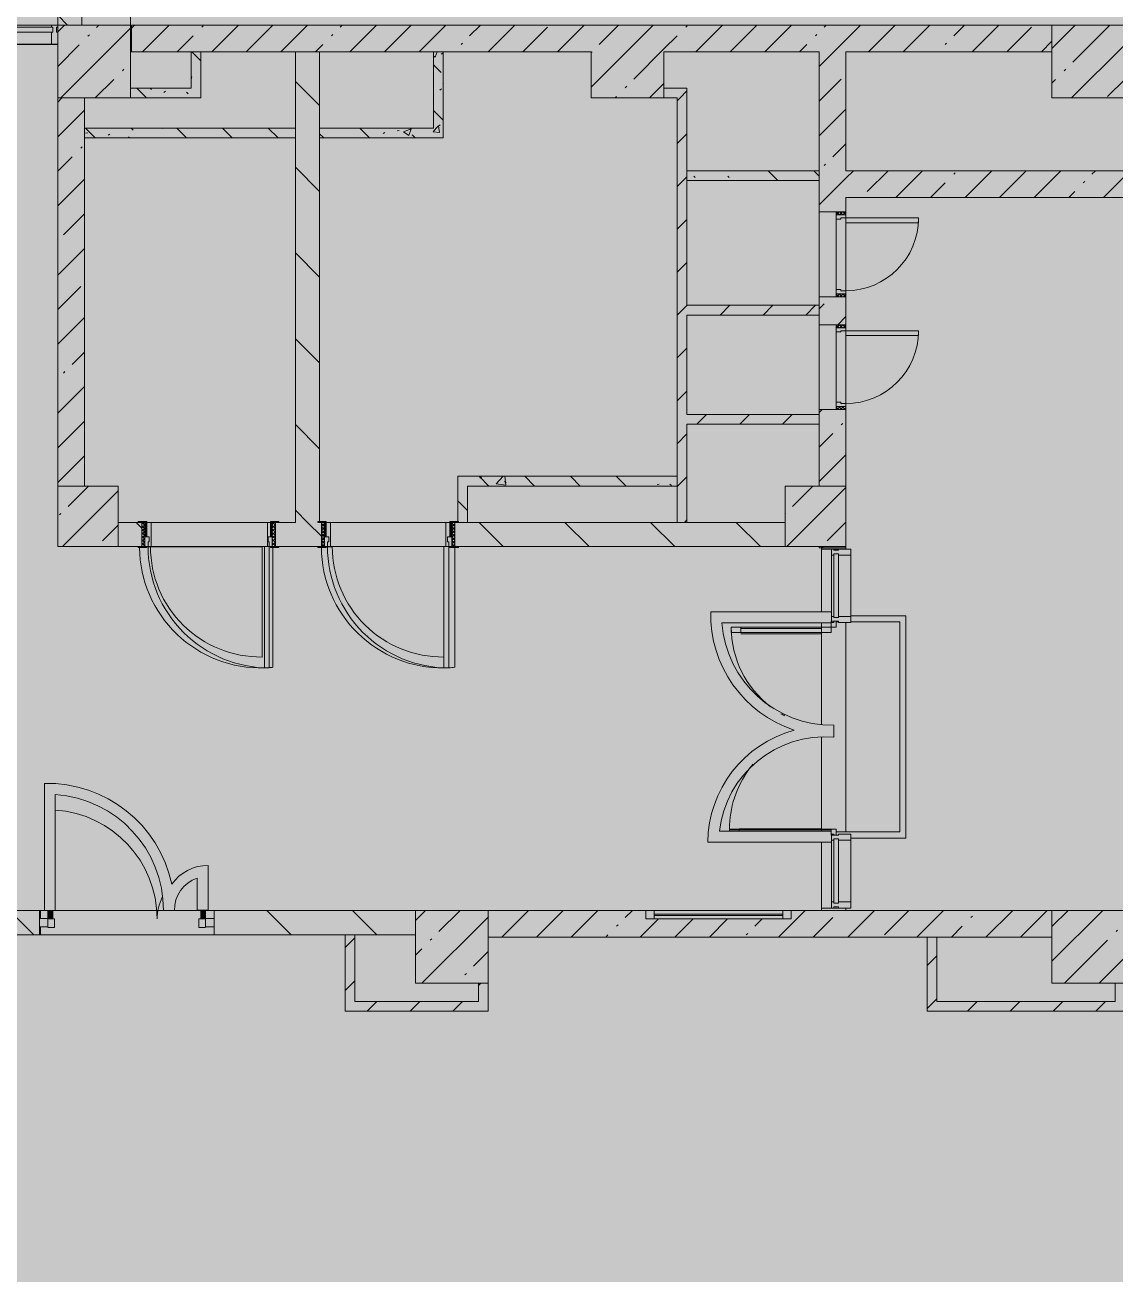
# Model space of a CAD drawing. Header units: millimetres. Extents: x -2911 to 191903, y -8553 to 29000.
# Drawn here: x 73360 to 82350, y 4902 to 15201 of the extents above; entities that cross this region are included whole.
import ezdxf

# ---------------------------------------------------------------- set-up
doc = ezdxf.new("R2010")
doc.units = ezdxf.units.MM
doc.layers.add('A-DETL-GENF-3', color=7, linetype='Continuous', lineweight=9, true_color=0xc0c0c0, transparency=0.4)
for name, color, linetype, lineweight, true_color in [('A-DETL-GENF-4', 7, 'Continuous', 5, 0xe2e2e2), ('A-DETL-GENF-6', 7, 'Continuous', 5, 0xb7b7b7), ('A-DOOR-1', 7, 'Continuous', 5, 0xaaaaaa), ('A-DOOR-2', 7, 'Continuous', 5, 0xe2e2e2), ('A-DOOR-3', 7, 'Continuous', 5, 0xb7b7b7), ('A-DOOR-FRAM-1', 7, 'Continuous', 5, 0xe2e2e2), ('A-DOOR-FRAM-2', 7, 'Continuous', 5, 0xaaaaaa), ('A-DOOR-FRAM-3', 7, 'Continuous', 5, 0xb7b7b7), ('A-FLOR-2', 7, 'Continuous', 5, 0xb7b7b7), ('A-GLAZ-2', 7, 'Continuous', 5, 0x737373), ('A-GLAZ-CURT-1', 7, 'Continuous', 5, 0x737373), ('A-GLAZ-CWMG-2', 7, 'Continuous', 5, 0x737373), ('A-WALL-5', 7, 'Continuous', 9, 0x737373), ('I-WALL-4', 7, 'Continuous', 5, 0x737373), ('I-WALL-5', 7, 'Continuous', 5, 0x787878), ('S-COLS-1', 7, 'Continuous', 5, 0x737373)]:
    doc.layers.add(name, color=color, linetype=linetype, lineweight=lineweight, true_color=true_color)
for name, color, linetype, lineweight in [('A-GLAZ-CURT-2', 7, 'Continuous', 5), ('I-WALL-3', 7, 'Continuous', 5), ('S-COLS-2', 7, 'Continuous', 5)]:
    doc.layers.add(name, color=color, linetype=linetype, lineweight=lineweight)
pattern_1 = [(135, (59919.87, 0), (-353.5534, -353.5534), [])]
pattern_2 = [(45, (59919.87, 0), (-285.123, 285.123), []), (45, (60205, 0), (-285.123, 285.123), [504.031, -100.806, 16.764, -84.042])]
pattern_3 = [(45, (59919.87, 0), (-176.7767, 176.7767), [])]
pattern_4 = [(135, (59919.9, 0), (-377.171, -377.171), [533.4, -88.9, 17.78, -88.9]), (135, (59919.9, 376.94), (-377.171, -377.171), []), (50, (59919.9, 0), (637.645, -55.787), [66.675, -733.425]), (355, (59919.9, 0), (-123.35, 668.7), [53.34, -586.74]), (100.451, (59973, -4.65), (514.299, 612.908), [56.665, -623.315]), (46.184, (59919.9, 177.8), (948.776, -147.15), [100.012, -1100.137]), (96.636, (59998.9, 165.5), (830.91, 865.997), [84.998, -934.973]), (351.184, (59919.9, 177.8), (830.918, 865.99), [80.01, -880.11]), (21, (60008.8, 133.35), (530.651, -357.928), [66.675, -733.425]), (326, (60008.8, 133.35), (216.308, 644.658), [53.34, -586.74]), (71.451, (60053, 103.5), (746.96, 286.724), [56.665, -623.315]), (37.5, (59919.87, 0), (10.8105, 295.9426), [16.764, -562.864, 16.764, -578.866, -588.962]), (37.5, (59919.87, 0), (10.8105, 295.9426), [-1175.258, 16.764, -572.198]), (7.5, (59919.87, 0), (233.869, 350.6318), [16.764, -322.834, 16.764, -549.529, -224.472]), (7.5, (59919.87, 0), (233.869, 350.6318), [-905.891, 16.764, -207.708]), (327.5, (59721.63, 0), (474.5678, -20.0513), [16.764, -205.486, 16.764, -676.656, -920.115]), (327.5, (59721.63, 0), (474.5678, -20.0513), [-915.67, 16.764, -903.351]), (317.5, (59632.73, 0), (518.452, 88.9934), [16.764, -272.161, 16.764, -443.738, -653.415]), (317.5, (59632.73, 0), (518.452, 88.9934), [-749.427, 16.764, -636.651])]

# ---------------------------------------------------------------- blocks, each defined once
blk = doc.blocks.new('BSC_Колонна _Прямоугольная - 600х600-V52-2_5_1_птичка')
at = {"layer": 'S-COLS-2'}
h = blk.add_hatch(dxfattribs=at)
h.set_pattern_fill('FP_77', color=256, style=0, pattern_type=2)
h.set_pattern_definition([(45, (-14010, -14900), (-285.123, 285.123), []), (45, (-13724.88, -14900), (-285.123, 285.123), [504.031, -100.806, 16.764, -84.042])])
h.paths.add_polyline_path([(-300, -300), (300, -300), (300, 300), (-300, 300), (-300, -208)])
at = {"layer": 'S-COLS-1'}
for p, q in [((300, 300), (-300, 300)), ((-300, 300), (-300, -300)), ((300, -300), (300, 300)), ((-300, -300), (300, -300))]:
    blk.add_line(p, q, dxfattribs=at)
blk = doc.blocks.new('110_Дверь_СКБ_1Ст_Внутренняя1 - Д-4 1100x2100h_су мгн-32375332-2_5_1_птичка')
at = {"layer": 'A-DOOR-1'}
h = blk.add_hatch(dxfattribs=at)
h.set_pattern_fill('FP_91', color=256, style=0, pattern_type=2)
h.set_pattern_definition([(135, (1751.41, 164.685), (-14.14214, -14.14214), []), (225, (1751.41, 164.685), (14.14214, -14.14214), [])])
h.paths.add_polyline_path([(562.5, 100), (537.5, 100), (537.5, -100), (562.5, -100)])
at = {"layer": 'A-DOOR-2'}
h = blk.add_hatch(color=256, dxfattribs=at)
h.paths.add_polyline_path([(512.5, 100), (512.5, 60), (502.5, 60), (502.5, 20), (537.5, 20), (537.5, 100)])
h.paths.add_polyline_path([(-487.5, 100), (-512.5, 100), (-512.5, 20), (-477.5, 20), (-477.5, 60), (-487.5, 60)])
at = {"layer": 'A-DOOR-FRAM-1'}
for points in [[(-487.5, 1100), (-487.5, 100), (-447.5, 100), (-447.5, 1100)], [(-567.5, 108), (-567.5, 100), (-497.5, 100), (-497.5, 108)], [(592.5, 108), (522.5, 108), (522.5, 100), (592.5, 100)], [(-497.5, 20), (-512.5, 20), (-512.5, -100), (-497.5, -100)], [(537.5, 20), (522.5, 20), (522.5, -100), (537.5, -100)], [(-567.5, -100), (-567.5, -108), (-497.5, -108), (-497.5, -100)], [(592.5, -100), (522.5, -100), (522.5, -108), (592.5, -108)]]:
    blk.add_hatch(color=256, dxfattribs=at).paths.add_polyline_path(points)
at = {"layer": 'A-DOOR-FRAM-2'}
h = blk.add_hatch(dxfattribs=at)
h.set_pattern_fill('FP_92', color=256, style=0, pattern_type=2)
h.set_pattern_definition([(45, (-371.384, 164.685), (-14.1421, 14.1421), []), (135, (-371.384, 164.685), (-14.1421, -14.1421), [])])
h.paths.add_polyline_path([(-512.5, 100), (-537.5, 100), (-537.5, -100), (-512.5, -100)])
at = {"layer": 'A-DOOR-3'}
for p, q in [((-487.5, 1100), (-487.5, 100)), ((-447.5, 1100), (-487.5, 1100)), ((-447.5, 100), (-447.5, 1100)), ((-487.5, 100), (-447.5, 100))]:
    blk.add_line(p, q, dxfattribs=at)
blk.add_arc((-487.5, 100), 1000, 360, 90, dxfattribs=at)
at = {"layer": 'A-DOOR-FRAM-3'}
for p, q in [((-497.5, 108), (-567.5, 108)), ((-567.5, 108), (-567.5, 100)), ((-497.5, 100), (-497.5, 108)), ((592.5, 108), (522.5, 108)), ((522.5, 108), (522.5, 100)), ((592.5, 100), (592.5, 108)), ((-567.5, 100), (-497.5, 100)), ((-512.5, 100), (-537.5, 100)), ((-537.5, 100), (-537.5, -100)), ((-487.5, 100), (-512.5, 100)), ((-512.5, 100), (-512.5, 20)), ((-512.5, -100), (-512.5, 100)), ((-497.5, 100), (-512.5, 100)), ((-512.5, 100), (-512.5, 99)), ((-512.5, 99), (-497.5, 99)), ((-512.5, 20), (-477.5, 20)), ((-497.5, 20), (-512.5, 20)), ((-512.5, 20), (-512.5, -100)), ((-497.5, 99), (-497.5, 100)), ((-497.5, -100), (-497.5, 20)), ((-487.5, 60), (-487.5, 100)), ((-477.5, 60), (-487.5, 60)), ((-477.5, 20), (-477.5, 60)), ((512.5, 60), (502.5, 60)), ((502.5, 60), (502.5, 20)), ((502.5, 20), (537.5, 20)), ((512.5, 100), (512.5, 60)), ((537.5, 100), (512.5, 100)), ((537.5, 100), (522.5, 100)), ((522.5, 100), (522.5, 99)), ((522.5, 100), (592.5, 100)), ((522.5, 99), (537.5, 99)), ((537.5, 20), (522.5, 20)), ((522.5, 20), (522.5, -100)), ((537.5, 20), (537.5, 100)), ((562.5, 100), (537.5, 100)), ((537.5, 100), (537.5, -100)), ((537.5, 99), (537.5, 100)), ((537.5, -100), (537.5, 20)), ((562.5, -100), (562.5, 100)), ((-497.5, -100), (-567.5, -100)), ((-567.5, -100), (-567.5, -108)), ((-537.5, -100), (-512.5, -100)), ((-512.5, -100), (-497.5, -100)), ((-497.5, -108), (-497.5, -100)), ((522.5, -100), (537.5, -100)), ((592.5, -100), (522.5, -100)), ((522.5, -100), (522.5, -108)), ((537.5, -100), (562.5, -100)), ((592.5, -108), (592.5, -100)), ((-567.5, -108), (-497.5, -108)), ((522.5, -108), (592.5, -108))]:
    blk.add_line(p, q, dxfattribs=at)
blk = doc.blocks.new('BSC_Колонна _Прямоугольная - 500х500-V108-2_5_1_птичка')
at = {"layer": 'S-COLS-2'}
h = blk.add_hatch(dxfattribs=at)
h.set_pattern_fill('FP_132', color=256, style=0, pattern_type=2)
h.set_pattern_definition([(45, (-19960, -11150), (-285.123, 285.123), []), (45, (-19674.88, -11150), (-285.123, 285.123), [504.031, -100.806, 16.764, -84.042])])
h.paths.add_polyline_path([(-250, -250), (250, -250), (250, 250), (-250, 250), (-250, 71)])
at = {"layer": 'S-COLS-1'}
for p, q in [((250, 250), (-250, 250)), ((-250, 250), (-250, -250)), ((250, -250), (250, 250)), ((-250, -250), (250, -250))]:
    blk.add_line(p, q, dxfattribs=at)
blk = doc.blocks.new('110_Дверь_СКБ_1Ст - д-18 _п_ 700x2100h_Технический шкаф ЭОМ и СС-32102833-2_5_1_птичка')
at = {"layer": 'A-DOOR-1'}
h = blk.add_hatch(dxfattribs=at)
h.set_pattern_fill('FP_146', color=256, style=0, pattern_type=2)
h.set_pattern_definition([(135, (1951.41, 174.685), (-14.14214, -14.14214), []), (225, (1951.41, 174.685), (14.14214, -14.14214), [])])
h.paths.add_polyline_path([(362.5, 110), (337.5, 110), (337.5, 30), (362.5, 30)])
at = {"layer": 'A-DOOR-2'}
h = blk.add_hatch(color=256, dxfattribs=at)
h.paths.add_polyline_path([(337.5, 110), (312.5, 110), (312.5, 70), (302.5, 70), (302.5, 30), (337.5, 30)])
h.paths.add_polyline_path([(-277.5, 70), (-287.5, 70), (-287.5, 110), (-312.5, 110), (-312.5, 30), (-277.5, 30)])
at = {"layer": 'A-DOOR-FRAM-1'}
blk.add_hatch(color=256, dxfattribs=at).paths.add_polyline_path([(-247.5, 710), (-287.5, 710), (-287.5, 110), (-247.5, 110)])
at = {"layer": 'A-DOOR-FRAM-2'}
h = blk.add_hatch(dxfattribs=at)
h.set_pattern_fill('FP_147', color=256, style=0, pattern_type=2)
h.set_pattern_definition([(45, (-171.384, 174.685), (-14.1421, 14.1421), []), (135, (-171.384, 174.685), (-14.1421, -14.1421), [])])
h.paths.add_polyline_path([(-312.5, 110), (-337.5, 110), (-337.5, 30), (-312.5, 30)])
at = {"layer": 'A-DOOR-3'}
for p, q in [((-287.5, 710), (-287.5, 110)), ((-247.5, 710), (-287.5, 710)), ((-247.5, 110), (-247.5, 710)), ((-287.5, 110), (-247.5, 110))]:
    blk.add_line(p, q, dxfattribs=at)
blk.add_arc((-287.5, 110), 600, 360, 90, dxfattribs=at)
at = {"layer": 'A-DOOR-FRAM-3'}
for p, q in [((-312.5, 110), (-337.5, 110)), ((-337.5, 110), (-337.5, 30)), ((-287.5, 110), (-312.5, 110)), ((-312.5, 110), (-312.5, 30)), ((-312.5, 30), (-312.5, 110)), ((-287.5, 70), (-287.5, 110)), ((-247.5, 110), (312.5, 110)), ((312.5, 110), (312.5, 70)), ((337.5, 110), (312.5, 110)), ((337.5, 30), (337.5, 110)), ((362.5, 110), (337.5, 110)), ((337.5, 110), (337.5, 30)), ((362.5, 30), (362.5, 110)), ((-337.5, 30), (-312.5, 30)), ((-312.5, 30), (-277.5, 30)), ((-277.5, 70), (-287.5, 70)), ((-277.5, 30), (-277.5, 70)), ((302.5, 30), (-277.5, 30)), ((312.5, 70), (302.5, 70)), ((302.5, 70), (302.5, 30)), ((302.5, 30), (337.5, 30)), ((337.5, 30), (362.5, 30))]:
    blk.add_line(p, q, dxfattribs=at)
blk = doc.blocks.new('BSC_Колонна _Прямоугольная - 500х500-V137-2_5_1_птичка')
at = {"layer": 'S-COLS-2'}
h = blk.add_hatch(dxfattribs=at)
h.set_pattern_fill('FP_159', color=256, style=0, pattern_type=2)
h.set_pattern_definition([(45, (-13960, -11150), (-285.123, 285.123), []), (45, (-13674.88, -11150), (-285.123, 285.123), [504.031, -100.806, 16.764, -84.042])])
h.paths.add_polyline_path([(-250, -250), (250, -250), (250, 250), (-250, 250), (-250, -208)])
at = {"layer": 'S-COLS-1'}
for p, q in [((250, 250), (-250, 250)), ((-250, 250), (-250, -250)), ((250, -250), (250, 250)), ((-250, -250), (250, -250))]:
    blk.add_line(p, q, dxfattribs=at)
blk = doc.blocks.new('BSC_Колонна _Прямоугольная - 600х600-V141-2_5_1_птичка')
at = {"layer": 'S-COLS-2'}
h = blk.add_hatch(dxfattribs=at)
h.set_pattern_fill('FP_162', color=256, style=0, pattern_type=2)
h.set_pattern_definition([(45, (-22210, -14900), (-285.123, 285.123), []), (45, (-21924.88, -14900), (-285.123, 285.123), [504.031, -100.806, 16.764, -84.042])])
h.paths.add_polyline_path([(-300, -300), (300, -300), (300, 300), (-300, 300)])
at = {"layer": 'S-COLS-1'}
for p, q in [((300, 300), (-300, 300)), ((-300, 300), (-300, -300)), ((300, -300), (300, 300)), ((-300, -300), (300, -300))]:
    blk.add_line(p, q, dxfattribs=at)
blk = doc.blocks.new('BSC_Колонна _Прямоугольная - 600х600-V147-2_5_1_птичка')
at = {"layer": 'S-COLS-2'}
h = blk.add_hatch(dxfattribs=at)
h.set_pattern_fill('FP_168', color=256, style=0, pattern_type=2)
h.set_pattern_definition([(45, (-22210, -7600), (-285.123, 285.123), []), (45, (-21924.88, -7600), (-285.123, 285.123), [504.031, -100.806, 16.764, -84.042])])
h.paths.add_polyline_path([(-300, -300), (300, -300), (300, 300), (-300, 300)])
at = {"layer": 'S-COLS-1'}
for p, q in [((300, 300), (-300, 300)), ((-300, 300), (-300, -300)), ((300, -300), (300, 300)), ((-300, -300), (300, -300))]:
    blk.add_line(p, q, dxfattribs=at)
blk = doc.blocks.new('BSC_Колонна _Прямоугольная - 600х600-V159-2_5_1_птичка')
at = {"layer": 'S-COLS-2'}
h = blk.add_hatch(dxfattribs=at)
h.set_pattern_fill('FP_179', color=256, style=0, pattern_type=2)
h.set_pattern_definition([(45, (-16960, -7600), (-285.123, 285.123), []), (45, (-16674.88, -7600), (-285.123, 285.123), [504.031, -100.806, 16.764, -84.042])])
h.paths.add_polyline_path([(-300, -300), (300, -300), (300, 300), (-300, 300), (-300, 150)])
at = {"layer": 'S-COLS-1'}
for p, q in [((300, 300), (-300, 300)), ((-300, 300), (-300, -300)), ((300, -300), (300, 300)), ((-300, -300), (300, -300))]:
    blk.add_line(p, q, dxfattribs=at)
blk = doc.blocks.new('Прямоугольный импост - Импост структурный с накладкой - 160мм-23997896-2_5_1_птичка')
at = {"layer": 'A-GLAZ-CWMG-2'}
for p, q in [((-50, 40), (-50, 140)), ((-50, 140), (0, 140)), ((-40, 40), (-50, 40)), ((-50, -17), (-50, 0)), ((-50, 0), (-40, 0)), ((-40, 0), (-40, 40)), ((-10, 40), (-10, 0)), ((0, 40), (-10, 40)), ((-10, 0), (0, 0)), ((0, -17), (-50, -17))]:
    blk.add_line(p, q, dxfattribs=at)
blk = doc.blocks.new('Системная панель - Стекло - 40мм-23997898-2_5_1_птичка')
at = {"layer": 'A-GLAZ-CURT-2'}
h = blk.add_hatch(dxfattribs=at)
h.set_pattern_fill('FP_184', color=256, style=0, pattern_type=2)
h.set_pattern_definition([(45, (-13750.1, -14683), (-1414.21, 1414.21), [1000, -3000]), (45, (-14750.1, -15183), (-1414.21, 1414.21), [3000, -1000]), (45, (-12750.1, -15683), (-1414.21, 1414.21), [1000, -3000])])
h.paths.add_polyline_path([(420, -40), (420, 0), (-420, 0), (-420, -40)])
at = {"layer": 'A-GLAZ-CURT-1'}
for p, q in [((420, 0), (-420, 0)), ((-420, 0), (-420, -40)), ((-420, -40), (420, -40)), ((420, -40), (420, 0))]:
    blk.add_line(p, q, dxfattribs=at)
blk = doc.blocks.new('Прямоугольный импост - Импост структурный с накладкой - 160мм-23771920-2_5_1_птичка')
at = {"layer": 'A-GLAZ-CWMG-2'}
for p, q in [((13660, 15200), (12840, 15200)), ((13660, 15043), (12840, 15043))]:
    blk.add_line(p, q, dxfattribs=at)
blk = doc.blocks.new('Прямоугольный импост - 50 x 70 мм-31927764-2_5_1_птичка')
at = {"layer": 'A-GLAZ-CWMG-2'}
for p, q in [((-70, 35), (0, 35)), ((-70, -35), (-70, 35)), ((0, 35), (0, -35)), ((0, -35), (-70, -35))]:
    blk.add_line(p, q, dxfattribs=at)
blk = doc.blocks.new('Дверь_Витражная_остекление_ - ДВН_ДАО_Главный вход_1200 в свету Д-22 _п_-31928779-2_5_1_птичка')
at = {"layer": 'A-DOOR-2'}
for points in [[(650, 30), (650, 103), (610, 103), (610, 30)], [(-610, 30), (-610, 100), (-650, 100), (-650, 30)]]:
    blk.add_hatch(color=256, dxfattribs=at).paths.add_polyline_path(points)
at = {"layer": 'A-DETL-GENF-6'}
for p, q in [((610, 103), (610, 30)), ((650, 35), (650, 103)), ((-650, 100), (-650, 35)), ((-650, 30), (-610, 30)), ((-595, 30), (-650, 30)), ((-610, 30), (-610, 100)), ((-595, -40), (-595, 30)), ((595, -40), (595, 30)), ((595, 30), (650, 30)), ((610, 30), (650, 30)), ((-650, -40), (-595, -40)), ((650, -40), (595, -40))]:
    blk.add_line(p, q, dxfattribs=at)
at = {"layer": 'A-DOOR-3'}
for p, q in [((650, 103), (650, 35)), ((-650, 100), (-650, 35))]:
    blk.add_line(p, q, dxfattribs=at)
for centre, radius, start, end in [((-650, 30), 900, 360, 86.0972), ((650, 30), 400, 153.3442, 180)]:
    blk.add_arc(centre, radius, start, end, dxfattribs=at)
blk = doc.blocks.new('Прямоугольный импост - 50 x 70 мм-31701779-2_5_1_птичка')
at = {"layer": 'A-GLAZ-CWMG-2'}
for p, q in [((0, 35), (-70, 35)), ((-70, 35), (-70, -35)), ((0, -35), (0, 35)), ((-70, -35), (0, -35))]:
    blk.add_line(p, q, dxfattribs=at)
blk = doc.blocks.new('Прямоугольный импост - Импост структурный с накладкой - 160мм Темный-30756008-2_5_1_птичка')
at = {"layer": 'A-GLAZ-CWMG-2'}
for p, q in [((-50, 0), (-50, 17)), ((-50, 17), (0, 17)), ((-40, 0), (-50, 0)), ((-40, -40), (-40, 0)), ((0, 0), (-10, 0)), ((-10, 0), (-10, -40)), ((0, 17), (0, 0)), ((-50, -140), (-50, -40)), ((-50, -40), (-40, -40)), ((-10, -40), (0, -40)), ((0, -40), (0, -140)), ((0, -140), (-50, -140))]:
    blk.add_line(p, q, dxfattribs=at)
blk = doc.blocks.new('Системная панель - Стекло - 40мм-32387041-2_5_1_птичка')
at = {"layer": 'A-GLAZ-CURT-2'}
h = blk.add_hatch(dxfattribs=at)
h.set_pattern_fill('FP_191', color=256, style=0, pattern_type=2)
h.set_pattern_definition([(135, (10077.7, -20610), (-1414.21, -1414.21), [1000, -3000]), (135, (10577.7, -21610), (-1414.21, -1414.21), [3000, -1000]), (135, (11077.7, -19610), (-1414.21, -1414.21), [1000, -3000])])
h.paths.add_polyline_path([(262, 40), (-262, 40), (-262, 0), (262, 0)])
at = {"layer": 'A-GLAZ-CURT-1'}
for p, q in [((262, 40), (-262, 40)), ((-262, 40), (-262, 0)), ((-262, 0), (262, 0)), ((262, 0), (262, 40))]:
    blk.add_line(p, q, dxfattribs=at)
blk = doc.blocks.new('Прямоугольный импост - Импост структурный с накладкой - 160мм Темный-30755591-2_5_1_птичка')
at = {"layer": 'A-GLAZ-CWMG-2'}
for p, q in [((-25, 0), (-25, 17)), ((-25, 17), (25, 17)), ((-15, 0), (-25, 0)), ((-15, -40), (-15, 0)), ((25, 0), (15, 0)), ((15, 0), (15, -40)), ((25, 17), (25, 0)), ((-25, -140), (-25, -40)), ((-25, -40), (-15, -40)), ((15, -40), (25, -40)), ((25, -40), (25, -140)), ((25, -140), (-25, -140))]:
    blk.add_line(p, q, dxfattribs=at)
blk = doc.blocks.new('Системная панель - Стекло - 40мм-32387061-2_5_1_птичка')
at = {"layer": 'A-GLAZ-CURT-1'}
for p, q in [((265, 40), (-265, 40)), ((-265, 40), (-265, 0)), ((-265, 0), (265, 0)), ((265, 0), (265, 40))]:
    blk.add_line(p, q, dxfattribs=at)
blk = doc.blocks.new('Прямоугольный импост - Импост структурный с накладкой - 160мм Темный-32387059-2_5_1_птичка')
at = {"layer": 'A-GLAZ-CWMG-2'}
for p, q in [((20093, 7970), (20093, 8480)), ((20250, 7970), (20250, 8480))]:
    blk.add_line(p, q, dxfattribs=at)
blk = doc.blocks.new('Прямоугольный импост - Импост структурный с накладкой - 160мм Темный-30755595-2_5_1_птичка')
at = {"layer": 'A-GLAZ-CWMG-2'}
for p, q in [((0, 17), (-50, 17)), ((-50, 17), (-50, 0)), ((-50, 0), (-40, 0)), ((-40, 0), (-40, -40)), ((-10, -40), (-10, 0)), ((-10, 0), (0, 0)), ((0, 0), (0, 17)), ((-40, -40), (-50, -40)), ((-50, -40), (-50, -140)), ((0, -40), (-10, -40)), ((0, -140), (0, -40)), ((-50, -140), (0, -140))]:
    blk.add_line(p, q, dxfattribs=at)
blk = doc.blocks.new('Дверь_Витражная_остекление_ - ВВ-16 остекление-32390142-2_5_1_птичка')
at = {"layer": 'A-DETL-GENF-4'}
for points in [[(-788, -56), (-788, -20), (-833, -20), (-833, -845), (-788, -845)], [(850, -860), (850, -20), (838, -20), (838, -860)]]:
    blk.add_hatch(color=256, dxfattribs=at).paths.add_polyline_path(points)
at = {"layer": 'A-DETL-GENF-6'}
for p, q in [((-788, -20), (-833, -20)), ((-833, -845), (-833, -20)), ((-788, -20), (-833, -20)), ((-833, -20), (-833, -845)), ((-833, -100), (-788, -100)), ((-823, -765), (-823, -100)), ((-788, -845), (-788, -20)), ((-788, -845), (-788, -20)), ((-779, -765), (-779, -100)), ((829, -780), (829, -100)), ((838, -860), (838, -20)), ((838, -20), (838, -860)), ((850, -100), (838, -100)), ((-833, -765), (-788, -765)), ((850, -780), (838, -780)), ((-833, -845), (-788, -845)), ((-833, -845), (-788, -845)), ((850, -860), (838, -860)), ((838, -860), (850, -860))]:
    blk.add_line(p, q, dxfattribs=at)
at = {"layer": 'A-DOOR-3'}
for p, q in [((-883, 20), (-833, 20)), ((-883, -20), (-883, 20)), ((-833, 20), (-833, -20)), ((833, 20), (883, 20)), ((833, -20), (833, 20)), ((883, 20), (883, -20)), ((-833, -20), (-883, -20)), ((-833, -845), (-833, -20)), ((833, -860), (833, -20)), ((883, -20), (833, -20))]:
    blk.add_line(p, q, dxfattribs=at)
for centre, radius, start, end in [((-833, -20), 825, 329.8094, 332.2043), ((-833, -20), 825, 270, 322.6078), ((833, -20), 840, 230.3386, 232.9926), ((833, -20), 840, 234.0758, 270)]:
    blk.add_arc(centre, radius, start, end, dxfattribs=at)
blk = doc.blocks.new('Прямоугольный импост - Импост структурный с накладкой - 160мм Темный-32387142-2_5_1_птичка')
at = {"layer": 'A-GLAZ-CWMG-2'}
for p, q in [((20093, 10325), (20093, 10830)), ((20250, 10325), (20250, 10830))]:
    blk.add_line(p, q, dxfattribs=at)
blk = doc.blocks.new('120_Окно_СКБ_1Ст - 120_Окно_СКБ_1Ст 400х1200 EI30-V205-2_5_1_птичка')
at = {"layer": 'A-GLAZ-2'}
for p, q in [((-600, 40), (-600, 110)), ((-600, 110), (-530, 110)), ((600, 110), (-600, 110)), ((-530, 110), (-530, 40)), ((530, 40), (530, 110)), ((530, 110), (600, 110)), ((600, 110), (600, 40)), ((-530, 40), (-600, 40)), ((-600, 40), (600, 40)), ((530, 80), (-530, 80)), ((530, 70), (-530, 70)), ((600, 40), (530, 40))]:
    blk.add_line(p, q, dxfattribs=at)

msp = doc.modelspace()

# ---------------------------------------------------------------- hatches: boundary and pattern name
at = {"layer": 'A-DETL-GENF-3'}
msp.add_hatch(color=256, dxfattribs=at).paths.add_polyline_path([(93094.9, -280), (98679.9, -280), (98679.9, 23777.7), (93779.9, 23777.7), (93779.9, 27350), (63771.9, 27350), (63771.9, 15358), (59651.9, 15358), (59651.9, -280), (92167.4, -280)])
at = {"layer": 'I-WALL-3'}
h = msp.add_hatch(dxfattribs=at)
h.set_pattern_fill('FP_87', color=256, style=0, pattern_type=2)
h.set_pattern_definition(pattern_1)
h.paths.add_polyline_path([(73630.1, 15200), (73830.1, 15200), (73830.1, 17850), (73630.1, 17850), (73630.1, 15848.6)])
h.paths.add_polyline_path([(73630.1, 18450), (73830.1, 18450), (73830.1, 21600), (73630.1, 21600), (73630.1, 20476.2)])
h.paths.add_polyline_path([(73630.1, 22200), (73830.1, 22200), (73830.1, 26300), (73630.1, 26300), (73630.1, 25103.8)])
h = msp.add_hatch(dxfattribs=at)
h.set_pattern_fill('FP_84', color=256, style=0, pattern_type=2)
h.set_pattern_definition(pattern_2)
h.paths.add_polyline_path([(90529.9, 14980), (90709.9, 14980), (90709.9, 15200), (90529.9, 15196.3)])
h.paths.add_polyline_path([(86602.3, 14980), (89929.9, 14980), (89929.9, 15200), (86329.9, 15200), (86329.9, 14980)])
h.paths.add_polyline_path([(74239.9, 14980), (78030.1, 14980), (78030.1, 15200), (74239.9, 15200)])
h.paths.add_polyline_path([(85729.9, 14980), (85729.9, 15200), (82429.9, 15200), (82429.9, 14980), (82892.2, 14980)])
h.paths.add_polyline_path([(78630.1, 14980), (81829.9, 14980), (81829.9, 15200), (78630.1, 15200)])
h = msp.add_hatch(dxfattribs=at)
h.set_pattern_fill('FP_87', color=256, style=0, pattern_type=2)
h.set_pattern_definition(pattern_1)
h.paths.add_polyline_path([(75589.9, 11100), (75774.9, 11100), (75774.9, 11108), (75789.9, 11108), (75789.9, 14980), (75589.9, 14980), (75589.9, 11221)])
h = msp.add_hatch(dxfattribs=at)
h.set_pattern_fill('FP_84', color=256, style=0, pattern_type=2)
h.set_pattern_definition(pattern_2)
h.paths.add_polyline_path([(79909.9, 10890), (80129.9, 10890), (80129.9, 10900), (79909.9, 10900)])
h.paths.add_polyline_path([(80049.9, 11400), (80129.9, 11400), (80129.9, 12030), (79909.9, 12030), (79909.9, 11400), (80021, 11400)])
h.paths.add_polyline_path([(80049.9, 12730), (80129.9, 12730), (80129.9, 12960), (79909.9, 12960), (79909.9, 12730)])
h.paths.add_polyline_path([(80049.9, 13660), (80129.9, 13660), (80129.9, 14980), (79909.9, 14980), (79909.9, 13660)])
h = msp.add_hatch(dxfattribs=at)
h.set_pattern_fill('FP_88', color=256, style=0, pattern_type=2)
h.set_pattern_definition(pattern_3)
h.paths.add_polyline_path([(78739.9, 14600), (78819.9, 14600), (78819.9, 14680), (78630.1, 14680), (78630.1, 14600)])
h = msp.add_hatch(dxfattribs=at)
h.set_pattern_fill('FP_84', color=256, style=0, pattern_type=2)
h.set_pattern_definition(pattern_2)
h.paths.add_polyline_path([(73849.9, 11400), (73849.9, 14600), (73629.9, 14600), (73630, 11400)])
h = msp.add_hatch(dxfattribs=at)
h.set_pattern_fill('FP_88', color=256, style=0, pattern_type=2)
h.set_pattern_definition(pattern_3)
h.paths.add_polyline_path([(78819.9, 11100), (78819.9, 14600), (78739.9, 14600), (78739.9, 11100)])
h = msp.add_hatch(dxfattribs=at)
h.set_pattern_fill('FP_84', color=256, style=0, pattern_type=2)
h.set_pattern_definition(pattern_2)
h.paths.add_polyline_path([(90312.3, 13780), (90709.9, 13780), (90709.9, 14000), (80129.9, 14000), (80129.9, 13780), (86602.3, 13780)])
h = msp.add_hatch(dxfattribs=at)
h.set_pattern_fill('FP_88', color=256, style=0, pattern_type=2)
h.set_pattern_definition(pattern_3)
h.paths.add_polyline_path([(79909.9, 12810), (79909.9, 12890), (78819.9, 12890), (78819.9, 12810), (79182.1, 12810)])
h = msp.add_hatch(dxfattribs=at)
h.set_pattern_fill('FP_88', color=256, style=0, pattern_type=2)
h.set_pattern_definition(pattern_3)
h.paths.add_polyline_path([(79909.9, 11910), (79909.9, 11990), (78819.9, 11990), (78819.9, 11910), (79182.1, 11910)])
h = msp.add_hatch(dxfattribs=at)
h.set_pattern_fill('FP_87', color=256, style=0, pattern_type=2)
h.set_pattern_definition(pattern_1)
h.paths.add_polyline_path([(79629.9, 10900), (79629.9, 11100), (76904.9, 11100), (76904.9, 10900), (79182.1, 10900)])
h.paths.add_polyline_path([(74324.9, 10900), (74324.9, 11100), (74129.9, 11100), (74129.9, 10900), (74294.9, 10900)])
h.paths.add_polyline_path([(75454.9, 10900), (75804.9, 10900), (75804.9, 11100), (75424.9, 11100), (75424.9, 10900)])
h = msp.add_hatch(dxfattribs=at)
h.set_pattern_fill('FP_87', color=256, style=0, pattern_type=2)
h.set_pattern_definition(pattern_1)
h.paths.add_polyline_path([(69906.9, 7700), (72079.9, 7700), (72079.9, 7900), (71379.9, 7900), (71379.9, 7830), (70579.9, 7830), (70579.9, 7900), (68179.9, 7900), (68179.9, 7700), (68979.4, 7700)])
h.paths.add_polyline_path([(72689.5, 7700), (73479.8, 7700), (73479.8, 7900), (72679.9, 7900), (72679.9, 7700)])
h.paths.add_polyline_path([(66449.9, 7700), (67579.9, 7700), (67579.9, 7900), (66449.9, 7900), (66449.9, 7750.3)])
h.paths.add_polyline_path([(76579.9, 7700), (76579.9, 7900), (74919.8, 7900), (74919.8, 7700), (76079.9, 7700)])
h.paths.add_polyline_path([(63649.9, 7700), (63949.9, 7700), (63949.9, 7900), (63649.9, 7900), (63649.9, 7750.3)])
h = msp.add_hatch(dxfattribs=at)
h.set_pattern_fill('FP_84', color=256, style=0, pattern_type=2)
h.set_pattern_definition(pattern_2)
h.paths.add_polyline_path([(81829.9, 7680), (81829.9, 7900), (79679.9, 7900), (79679.9, 7830), (78479.9, 7830), (78479.9, 7900), (77179.9, 7900), (77179.9, 7680), (81037.1, 7680)])
h = msp.add_hatch(dxfattribs=at)
h.set_pattern_fill('FP_88', color=256, style=0, pattern_type=2)
h.set_pattern_definition(pattern_3)
h.paths.add_polyline_path([(76079.9, 7070), (76079.9, 7700), (75999.9, 7700), (75999.9, 7070)])
h = msp.add_hatch(dxfattribs=at)
h.set_pattern_fill('FP_88', color=256, style=0, pattern_type=2)
h.set_pattern_definition(pattern_3)
h.paths.add_polyline_path([(80879.9, 7150), (80879.9, 7680), (80799.9, 7680), (80799.9, 7150)])
h = msp.add_hatch(dxfattribs=at)
h.set_pattern_fill('FP_88', color=256, style=0, pattern_type=2)
h.set_pattern_definition(pattern_3)
h.paths.add_polyline_path([(77179.9, 7150), (77179.9, 7300), (77099.9, 7300), (77099.9, 7150)])
h = msp.add_hatch(dxfattribs=at)
h.set_pattern_fill('FP_88', color=256, style=0, pattern_type=2)
h.set_pattern_definition(pattern_3)
h.paths.add_polyline_path([(76079.9, 7070), (77179.9, 7070), (77179.9, 7150), (76079.9, 7150)])
h = msp.add_hatch(dxfattribs=at)
h.set_pattern_fill('FP_88', color=256, style=0, pattern_type=2)
h.set_pattern_definition(pattern_3)
h.paths.add_polyline_path([(80799.9, 7070), (82349.9, 7070), (82349.9, 7150), (80799.9, 7150)])
at = {"layer": 'I-WALL-5'}
h = msp.add_hatch(dxfattribs=at)
h.set_pattern_fill('FP_97', color=256, style=0, pattern_type=2)
h.set_pattern_definition(pattern_4)
h.paths.add_polyline_path([(74809.9, 14680), (74809.9, 14980), (74729.9, 14980), (74729.9, 14680)])
h = msp.add_hatch(dxfattribs=at)
h.set_pattern_fill('FP_97', color=256, style=0, pattern_type=2)
h.set_pattern_definition(pattern_4)
h.paths.add_polyline_path([(76809.9, 14350), (76809.9, 14980), (76729.9, 14980), (76729.9, 14350)])
h = msp.add_hatch(dxfattribs=at)
h.set_pattern_fill('FP_97', color=256, style=0, pattern_type=2)
h.set_pattern_definition(pattern_4)
h.paths.add_polyline_path([(74229.9, 14600), (74809.9, 14600), (74809.9, 14680), (74229.9, 14680)])
h = msp.add_hatch(dxfattribs=at)
h.set_pattern_fill('FP_97', color=256, style=0, pattern_type=2)
h.set_pattern_definition(pattern_4)
h.paths.add_polyline_path([(75589.9, 14270), (75589.9, 14350), (73849.9, 14350), (73849.9, 14270), (75472, 14270)])
h = msp.add_hatch(dxfattribs=at)
h.set_pattern_fill('FP_97', color=256, style=0, pattern_type=2)
h.set_pattern_definition(pattern_4)
h.paths.add_polyline_path([(75789.9, 14270), (76809.9, 14270), (76809.9, 14350), (75789.9, 14350)])
h = msp.add_hatch(dxfattribs=at)
h.set_pattern_fill('FP_97', color=256, style=0, pattern_type=2)
h.set_pattern_definition(pattern_4)
h.paths.add_polyline_path([(79909.9, 13920), (79909.9, 14000), (78819.9, 14000), (78819.9, 13920), (79182.1, 13920)])
h = msp.add_hatch(dxfattribs=at)
h.set_pattern_fill('FP_97', color=256, style=0, pattern_type=2)
h.set_pattern_definition(pattern_4)
h.paths.add_polyline_path([(76934.9, 11100), (77009.9, 11100), (77009.9, 11480), (76929.9, 11480), (76934.9, 11108)])
h = msp.add_hatch(dxfattribs=at)
h.set_pattern_fill('FP_97', color=256, style=0, pattern_type=2)
h.set_pattern_definition(pattern_4)
h.paths.add_polyline_path([(78739.9, 11400), (78739.9, 11480), (77009.9, 11480), (77009.9, 11400)])
at = {"layer": 'S-COLS-2'}
h = msp.add_hatch(dxfattribs=at)
h.set_pattern_fill('FP_84', color=256, style=0, pattern_type=2)
h.set_pattern_definition(pattern_2)
h.paths.add_polyline_path([(78030.1, 14600), (78630.1, 14600), (78630.1, 15200), (78030.1, 15200), (78030.1, 14980)])

# ---------------------------------------------------------------- linework, layer by layer
at = {"layer": 'A-FLOR-2'}
for p, q in [((74230.1, 15200), (74230.1, 24680)), ((73629.9, 15040), (66689.9, 15040)), ((74239.9, 14980), (74229.9, 14980)), ((74364.9, 11100), (74399.9, 11100)), ((74399.9, 11100), (74399.9, 10897.8)), ((75359.9, 10900), (75359.9, 11100)), ((75359.9, 11100), (75384.9, 11100)), ((75844.9, 11100), (75879.9, 11100)), ((75879.9, 11100), (75879.9, 10900)), ((76829.9, 10900), (76829.9, 11100)), ((76829.9, 11100), (76864.9, 11100)), ((74394.9, 10899), (74364.9, 10899)), ((74399.9, 10897.8), (75314.9, 10897.8)), ((75334.9, 10900), (75314.9, 10900)), ((75314.9, 10900), (75314.9, 9990.1)), ((75404.9, 9905), (75404.9, 10892)), ((75894.9, 10899), (75844.9, 10899)), ((75879.9, 10900), (76814.9, 10900)), ((76904.9, 9905), (76904.9, 10892)), ((80012.9, 10363), (79016.2, 10363)), ((80624.9, 10328.9), (80169.9, 10328.9)), ((80624.9, 8497.4), (80624.9, 10328.9)), ((79108.2, 10273), (80009.9, 10273)), ((80049.9, 10278.9), (80069.9, 10278.9)), ((80169.9, 10278.9), (80574.9, 10278.9)), ((80574.9, 10278.9), (80574.9, 8547.4)), ((80029.9, 9329.4), (80029.9, 9428.1)), ((73520.1, 8947.6), (73520.1, 7900)), ((73610.1, 7900), (73610.1, 8855.9)), ((80009.9, 8553), (79087.2, 8553)), ((78991.5, 8463), (80012.9, 8463)), ((80574.9, 8547.4), (80049.9, 8547.4)), ((80169.9, 8497.4), (80624.9, 8497.4)), ((74871.2, 7903), (74871.2, 8272)), ((74781.2, 8167.1), (74781.2, 7903)), ((73479.8, 7900), (74919.8, 7900)), ((73489.2, 7900), (73489.2, 7835)), ((74781.2, 7903), (74871.2, 7903)), ((73489.2, 7765), (73489.2, 7700))]:
    msp.add_line(p, q, dxfattribs=at)
for centre, radius, start, end in [((75304.9, 10900), 1000, 180.45922, 271.72242), ((75304.9, 10900), 910, 180.06296, 270.62964), ((76804.9, 10900), 1000, 180.45922, 270.57477), ((76804.9, 10900), 910, 180.06296, 270.62964), ((80015.9, 10338), 1000, 178.56746, 251.86052), ((80015.9, 10338), 910, 184.09604, 270.88287), ((75304.9, 10900), 1000, 274.01771, 275.73917), ((76804.9, 10900), 1000, 272.87006, 275.73917), ((79960.5, 8453.1), 969, 105.31636, 179.41553), ((79960.5, 8453.1), 879, 85.47205, 173.47514), ((73547.2, 7903), 1045, 11.78406, 91.48467), ((73547.2, 7903), 955, 359.82001, 86.22206), ((74871.2, 7903), 369, 90, 144.66492), ((74871.2, 7903), 279, 108.81906, 180.6161)]:
    msp.add_arc(centre, radius, start, end, dxfattribs=at)
at = {"layer": 'A-WALL-5'}
for p, q in [((74809.9, 14980), (74729.9, 14980)), ((75789.9, 14980), (75589.9, 14980)), ((76809.9, 14980), (76729.9, 14980)), ((73849.9, 14350), (73849.9, 14270)), ((75589.9, 14270), (75589.9, 14350)), ((75789.9, 14350), (75789.9, 14270)), ((78819.9, 14000), (78819.9, 13920)), ((79909.9, 13920), (79909.9, 14000)), ((79909.9, 12810), (79909.9, 12890)), ((79909.9, 11910), (79909.9, 11990)), ((78739.9, 11400), (78739.9, 11480)), ((76934.9, 11100), (77009.9, 11100)), ((78739.9, 11100), (78819.9, 11100)), ((80129.9, 10890), (80129.9, 10900)), ((79929.9, 7900), (80129.9, 7900)), ((76079.9, 7700), (75999.9, 7700)), ((80879.9, 7680), (80799.9, 7680))]:
    msp.add_line(p, q, dxfattribs=at)
at = {"layer": 'I-WALL-4'}
for p, q in [((73630.1, 17850), (73630.1, 15200)), ((73830.1, 15200), (73830.1, 17850)), ((78030.1, 15200), (74239.9, 15200)), ((74239.9, 15200), (74239.9, 14980)), ((81829.9, 15200), (78630.1, 15200)), ((74239.9, 14980), (74729.9, 14980)), ((74729.9, 14980), (74729.9, 14680)), ((74809.9, 14980), (75589.9, 14980)), ((74809.9, 14600), (74809.9, 14980)), ((75589.9, 14980), (75589.9, 14350)), ((75789.9, 14350), (75789.9, 14980)), ((75789.9, 14980), (76729.9, 14980)), ((76729.9, 14980), (76729.9, 14350)), ((76809.9, 14980), (78030.1, 14980)), ((76809.9, 14270), (76809.9, 14980)), ((78630.1, 14980), (79909.9, 14980)), ((79909.9, 14980), (79909.9, 14000)), ((80129.9, 14980), (81829.9, 14980)), ((80129.9, 14000), (80129.9, 14980)), ((74729.9, 14680), (74229.9, 14680)), ((78819.9, 14680), (78630.1, 14680)), ((78630.1, 14680), (78630.1, 14600)), ((78819.9, 14000), (78819.9, 14680)), ((73629.9, 14600), (73629.9, 11400)), ((73849.9, 14350), (73849.9, 14600)), ((74229.9, 14600), (74809.9, 14600)), ((78630.1, 14600), (78739.9, 14600)), ((78739.9, 14600), (78739.9, 11480)), ((75589.9, 14350), (73849.9, 14350)), ((76729.9, 14350), (75789.9, 14350)), ((73849.9, 11400), (73849.9, 14270)), ((73849.9, 14270), (75589.9, 14270)), ((75589.9, 14270), (75589.9, 11100)), ((75789.9, 11108), (75789.9, 14270)), ((75789.9, 14270), (76809.9, 14270)), ((79909.9, 14000), (78819.9, 14000)), ((78819.9, 12890), (78819.9, 13920)), ((78819.9, 13920), (79909.9, 13920)), ((79909.9, 12890), (79909.9, 13920)), ((90709.9, 14000), (80129.9, 14000)), ((80129.9, 13660), (80129.9, 13780)), ((80129.9, 13780), (91219.9, 13780)), ((79909.9, 13660), (80049.9, 13660)), ((79909.9, 12890), (78819.9, 12890)), ((80049.9, 12960), (79909.9, 12960)), ((80129.9, 12730), (80129.9, 12960)), ((78819.9, 11990), (78819.9, 12810)), ((78819.9, 12810), (79909.9, 12810)), ((79909.9, 11990), (79909.9, 12810)), ((79909.9, 12730), (80049.9, 12730)), ((79909.9, 11990), (78819.9, 11990)), ((80049.9, 12030), (79909.9, 12030)), ((80129.9, 11400), (80129.9, 12030)), ((78819.9, 11100), (78819.9, 11910)), ((78819.9, 11910), (79909.9, 11910)), ((79909.9, 11910), (79909.9, 11400)), ((76929.9, 11480), (76929.9, 11108)), ((78739.9, 11480), (76929.9, 11480)), ((77009.9, 11100), (77009.9, 11400)), ((77009.9, 11400), (78739.9, 11400)), ((78739.9, 11400), (78739.9, 11100)), ((74294.9, 11100), (74129.9, 11100)), ((74364.9, 11100), (75384.9, 11100)), ((75589.9, 11100), (75454.9, 11100)), ((75879.9, 11100), (76829.9, 11100)), ((78739.9, 11100), (77009.9, 11100)), ((79629.9, 11100), (78819.9, 11100)), ((74129.9, 10900), (74294.9, 10900)), ((75314.9, 10900), (74374.9, 10900)), ((75454.9, 10900), (75774.9, 10900)), ((75879.9, 10900), (75854.9, 10900)), ((76934.9, 10900), (79629.9, 10900)), ((79909.9, 10900), (79909.9, 10890)), ((79909.9, 10890), (80129.9, 10890)), ((79929.9, 10363), (79929.9, 10900)), ((79929.9, 10880), (80129.9, 10880)), ((80129.9, 10880), (80129.9, 10890)), ((79929.9, 9432.4), (79929.9, 10273)), ((80129.9, 10275.4), (80129.9, 8547.4)), ((79929.9, 8553), (79929.9, 9331.4)), ((79929.9, 7900), (79929.9, 8463)), ((73479.8, 7900), (72679.9, 7900)), ((73479.8, 7700), (73479.8, 7900)), ((76579.9, 7900), (74919.8, 7900)), ((74919.8, 7900), (74919.8, 7700)), ((78479.9, 7900), (77179.9, 7900)), ((79929.9, 7900), (79679.9, 7900)), ((80129.9, 7920), (79929.9, 7920)), ((80129.9, 7900), (80129.9, 7920)), ((81829.9, 7900), (80129.9, 7900)), ((75999.9, 7700), (72679.9, 7700)), ((75999.9, 7700), (75999.9, 7070)), ((76079.9, 7700), (76579.9, 7700)), ((76079.9, 7150), (76079.9, 7700)), ((77179.9, 7680), (80799.9, 7680)), ((80799.9, 7680), (80799.9, 7070)), ((80879.9, 7150), (80879.9, 7680)), ((80879.9, 7680), (81829.9, 7680)), ((77099.9, 7300), (77099.9, 7150)), ((77179.9, 7070), (77179.9, 7300)), ((82349.9, 7300), (82349.9, 7150)), ((77099.9, 7150), (76079.9, 7150)), ((82349.9, 7150), (80879.9, 7150)), ((75999.9, 7070), (77179.9, 7070)), ((80799.9, 7070), (82429.9, 7070))]:
    msp.add_line(p, q, dxfattribs=at)
at = {"layer": 'S-COLS-1'}
for p, q in [((78630.1, 15200), (78030.1, 15200)), ((78030.1, 14980), (78030.1, 14600)), ((78630.1, 14600), (78630.1, 14980)), ((78030.1, 14600), (78630.1, 14600))]:
    msp.add_line(p, q, dxfattribs=at)

# ---------------------------------------------------------------- block references
at = {"layer": 'A-DOOR-3'}
for name, p, rotation in [('110_Дверь_СКБ_1Ст - д-18 _п_ 700x2100h_Технический шкаф ЭОМ и СС-32102833-2_5_1_птичка', (80019.9, 13322.5), 269.9999999999999), ('110_Дверь_СКБ_1Ст - д-18 _п_ 700x2100h_Технический шкаф ЭОМ и СС-32102833-2_5_1_птичка', (80019.9, 12392.5), 269.9999999999999), ('110_Дверь_СКБ_1Ст_Внутренняя1 - Д-4 1100x2100h_су мгн-32375332-2_5_1_птичка', (74887.4, 11000), 180), ('110_Дверь_СКБ_1Ст_Внутренняя1 - Д-4 1100x2100h_су мгн-32375332-2_5_1_птичка', (76367.4, 11000), 180), ('Дверь_Витражная_остекление_ - ВВ-16 остекление-32390142-2_5_1_птичка', (80029.9, 9402.9), 269.9999999999998)]:
    msp.add_blockref(name, p, dxfattribs=dict(at, rotation=rotation))
msp.add_blockref('Дверь_Витражная_остекление_ - ДВН_ДАО_Главный вход_1200 в свету Д-22 _п_-31928779-2_5_1_птичка', (74199.8, 7800), dxfattribs=at)
at = {"layer": 'A-GLAZ-2'}
msp.add_blockref('120_Окно_СКБ_1Ст - 120_Окно_СКБ_1Ст 400х1200 EI30-V205-2_5_1_птичка', (79079.9, 7790), dxfattribs=at)
at = {"layer": 'A-GLAZ-CURT-1'}
msp.add_blockref('Системная панель - Стекло - 40мм-23997898-2_5_1_птичка', (73170, 15183), dxfattribs=at)
at = {"layer": 'A-GLAZ-CURT-1', "rotation": 269.9999999999997}
for name, p in [('Системная панель - Стекло - 40мм-32387041-2_5_1_птичка', (80029.9, 10577.7)), ('Системная панель - Стекло - 40мм-32387061-2_5_1_птичка', (80029.9, 8225.2))]:
    msp.add_blockref(name, p, dxfattribs=at)
at = {"layer": 'A-GLAZ-CWMG-2'}
for name in ['Прямоугольный импост - Импост структурный с накладкой - 160мм-23771920-2_5_1_птичка', 'Прямоугольный импост - Импост структурный с накладкой - 160мм Темный-32387142-2_5_1_птичка', 'Прямоугольный импост - Импост структурный с накладкой - 160мм Темный-32387059-2_5_1_птичка']:
    msp.add_blockref(name, (59919.9, 0), dxfattribs=at)
at = {"layer": 'A-GLAZ-CWMG-2', "extrusion": (0, 0, -1)}
for name, p, rotation in [('Прямоугольный импост - Импост структурный с накладкой - 160мм-23997896-2_5_1_птичка', (-73630.1, 15183), 180), ('Прямоугольный импост - Импост структурный с накладкой - 160мм Темный-30755591-2_5_1_птичка', (-80029.9, 10300.4), 270.0000000000002), ('Прямоугольный импост - Импост структурный с накладкой - 160мм Темный-30755591-2_5_1_птичка', (-80029.9, 8505.4), 270.0000000000002), ('Прямоугольный импост - Импост структурный с накладкой - 160мм Темный-30756008-2_5_1_птичка', (-80029.9, 7920), 270.0000000000002), ('Прямоугольный импост - 50 x 70 мм-31927764-2_5_1_птичка', (-74919.8, 7800), 180)]:
    msp.add_blockref(name, p, dxfattribs=dict(at, rotation=rotation))
at = {"layer": 'A-GLAZ-CWMG-2'}
for name, p, rotation in [('Прямоугольный импост - Импост структурный с накладкой - 160мм Темный-30755595-2_5_1_птичка', (80029.9, 10880), 89.99999999999977), ('Прямоугольный импост - 50 x 70 мм-31701779-2_5_1_птичка', (73479.8, 7800), 180)]:
    msp.add_blockref(name, p, dxfattribs=dict(at, rotation=rotation))
at = {"layer": 'S-COLS-1'}
for name, p in [('BSC_Колонна _Прямоугольная - 600х600-V52-2_5_1_птичка', (73929.9, 14900)), ('BSC_Колонна _Прямоугольная - 600х600-V141-2_5_1_птичка', (82129.9, 14900)), ('BSC_Колонна _Прямоугольная - 500х500-V137-2_5_1_птичка', (73879.9, 11150)), ('BSC_Колонна _Прямоугольная - 500х500-V108-2_5_1_птичка', (79879.9, 11150)), ('BSC_Колонна _Прямоугольная - 600х600-V159-2_5_1_птичка', (76879.9, 7600)), ('BSC_Колонна _Прямоугольная - 600х600-V147-2_5_1_птичка', (82129.9, 7600))]:
    msp.add_blockref(name, p, dxfattribs=at)

doc.saveas('drawing.dxf')
